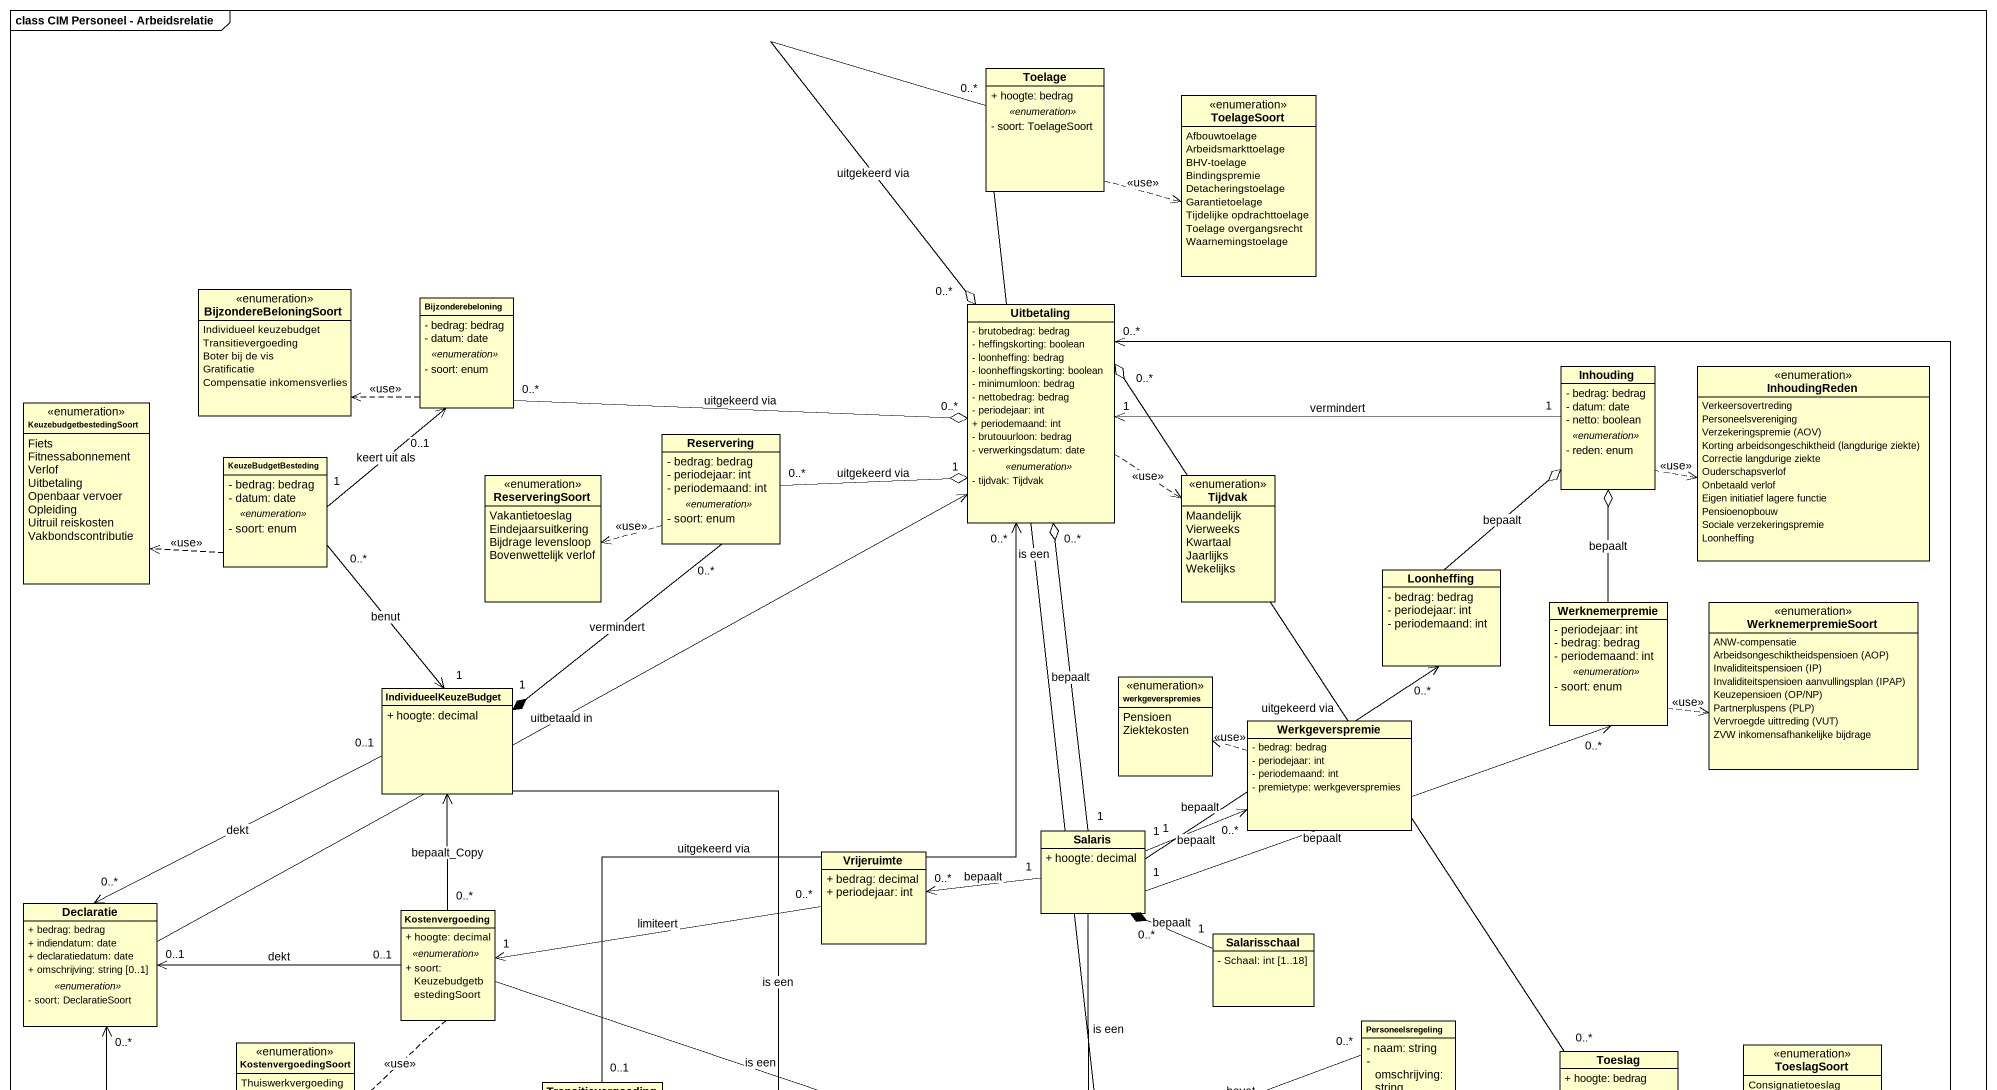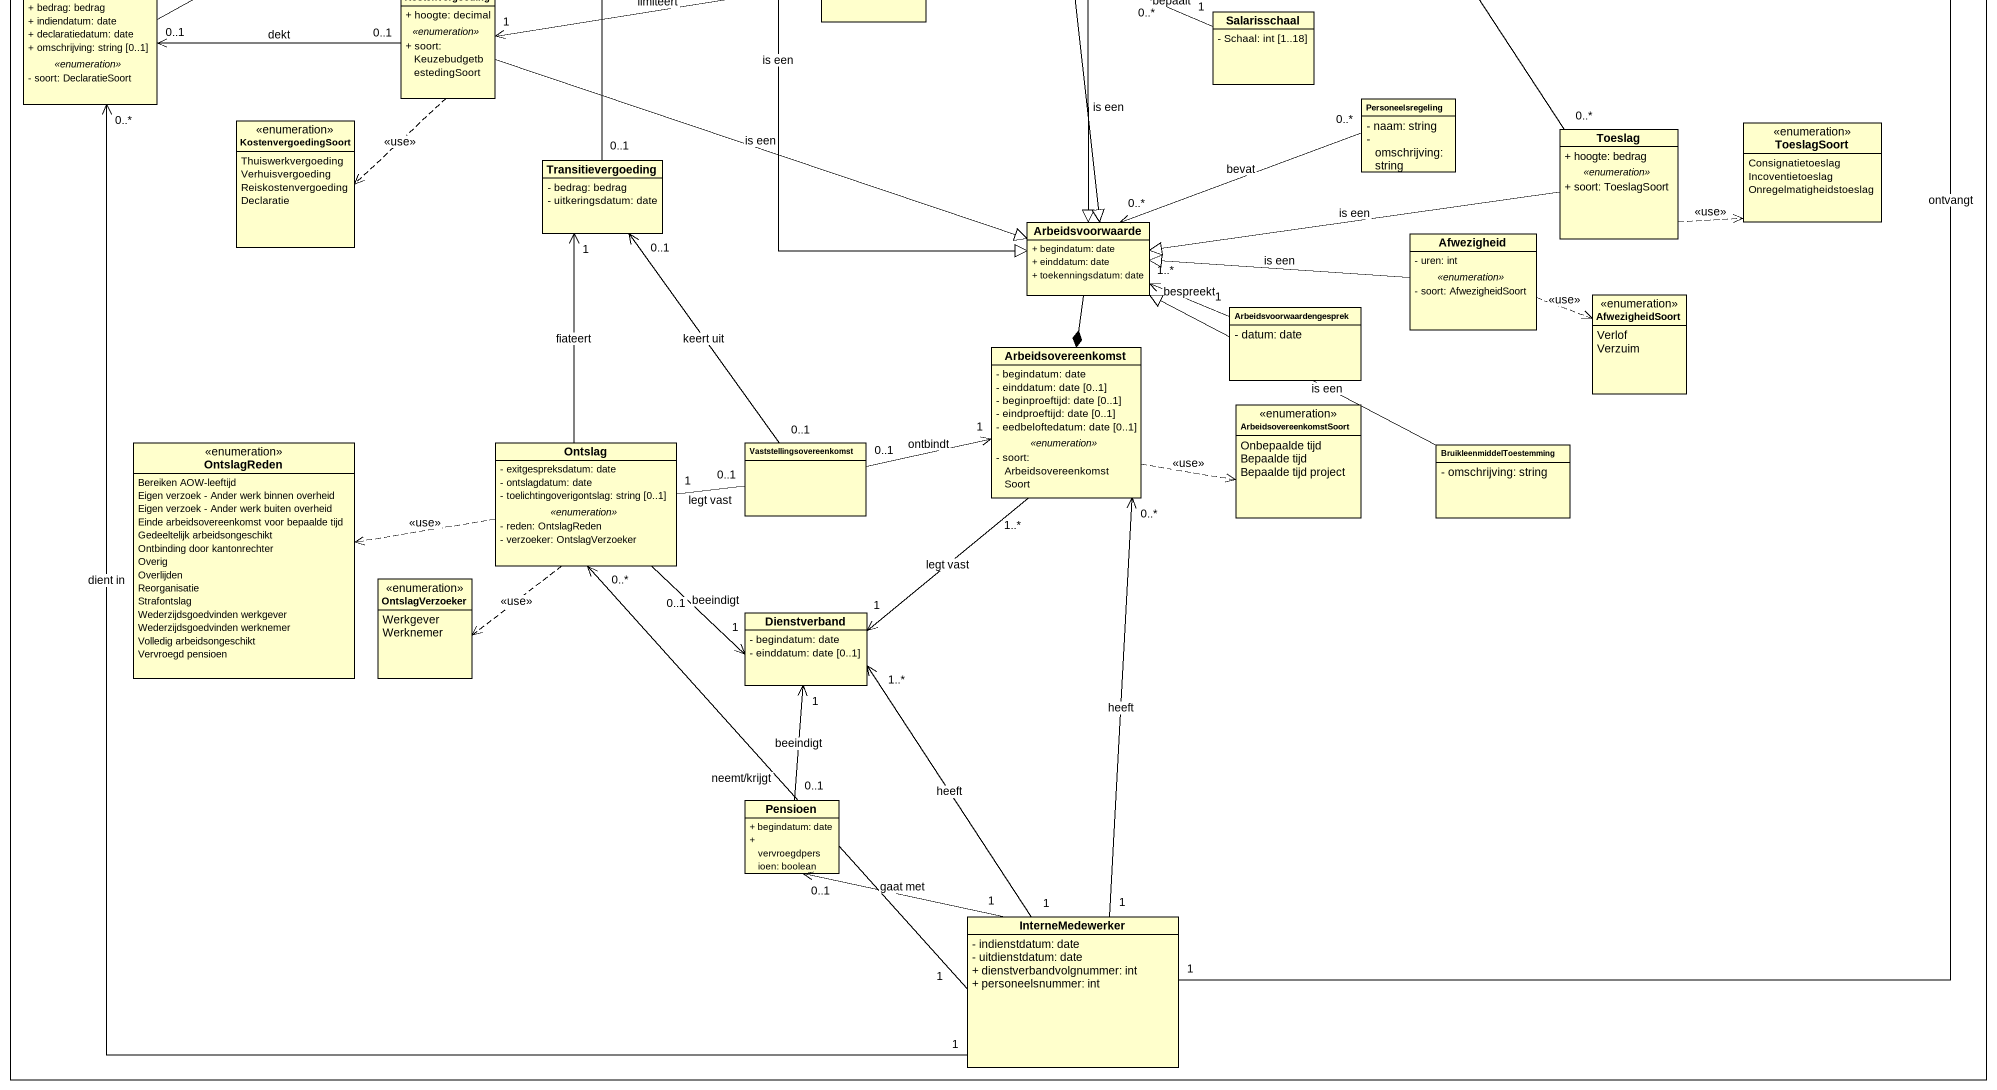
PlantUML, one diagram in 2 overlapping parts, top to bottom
@startuml
mainframe class CIM Personeel - Arbeidsrelatie
hide circle
hide empty members
skinparam classAttributeIconSize 0
class Toelage {
  + hoogte: bedrag
  .. <<enumeration>> ..
  - soort: ToelageSoort
}
enum ToelageSoort {
  Afbouwtoelage
  Arbeidsmarkttoelage
  BHV-toelage
  Bindingspremie
  Detacheringstoelage
  Garantietoelage
  Tijdelijke opdrachttoelage
  Toelage overgangsrecht
  Waarnemingstoelage
}
enum BijzondereBeloningSoort {
  Individueel keuzebudget
  Transitievergoeding
  Boter bij de vis
  Gratificatie
  Compensatie inkomensverlies
}
class Bijzonderebeloning {
  - bedrag: bedrag
  - datum: date
  .. <<enumeration>> ..
  - soort: enum
}
class Uitbetaling {
  - brutobedrag: bedrag
  - heffingskorting: boolean
  - loonheffing: bedrag
  - loonheffingskorting: boolean
  - minimumloon: bedrag
  - nettobedrag: bedrag
  - periodejaar: int
  + periodemaand: int
  - brutouurloon: bedrag
  - verwerkingsdatum: date
  .. <<enumeration>> ..
  - tijdvak: Tijdvak
}
class Inhouding {
  - bedrag: bedrag
  - datum: date
  - netto: boolean
  .. <<enumeration>> ..
  - reden: enum
}
enum InhoudingReden {
  Verkeersovertreding
  Personeelsvereniging
  {field} Verzekeringspremie (AOV)
  {field} Korting arbeidsongeschiktheid (langdurige ziekte)
  Correctie langdurige ziekte
  Ouderschapsverlof
  Onbetaald verlof
  Eigen initiatief lagere functie
  Pensioenopbouw
  Sociale verzekeringspremie
  Loonheffing
}
enum KeuzebudgetbestedingSoort {
  Fiets
  Fitnessabonnement
  Verlof
  Uitbetaling
  Openbaar vervoer
  Opleiding
  Uitruil reiskosten
  Vakbondscontributie
}
class KeuzeBudgetBesteding {
  - bedrag: bedrag
  - datum: date
  .. <<enumeration>> ..
  - soort: enum
}
enum ReserveringSoort {
  Vakantietoeslag
  Eindejaarsuitkering
  Bijdrage levensloop
  Bovenwettelijk verlof
}
class Reservering {
  - bedrag: bedrag
  - periodejaar: int
  - periodemaand: int
  .. <<enumeration>> ..
  - soort: enum
}
enum Tijdvak {
  Maandelijk
  Vierweeks
  Kwartaal
  Jaarlijks
  Wekelijks
}
class Loonheffing {
  - bedrag: bedrag
  - periodejaar: int
  - periodemaand: int
}
class Werknemerpremie {
  - periodejaar: int
  - bedrag: bedrag
  - periodemaand: int
  .. <<enumeration>> ..
  - soort: enum
}
enum WerknemerpremieSoort {
  ANW-compensatie
  {field} Arbeidsongeschiktheidspensioen (AOP)
  {field} Invaliditeitspensioen (IP)
  {field} Invaliditeitspensioen aanvullingsplan (IPAP)
  {field} Keuzepensioen (OP/NP)
  {field} Partnerpluspens (PLP)
  {field} Vervroegde uittreding (VUT)
  ZVW inkomensafhankelijke bijdrage
}
class IndividueelKeuzeBudget {
  + hoogte: decimal
}
enum werkgeverspremies {
  Pensioen
  Ziektekosten
}
class Werkgeverspremie {
  - bedrag: bedrag
  - periodejaar: int
  - periodemaand: int
  - premietype: werkgeverspremies
}
class Vrijeruimte {
  + bedrag: decimal
  + periodejaar: int
}
class Salaris {
  + hoogte: decimal
}
class Declaratie {
  + bedrag: bedrag
  + indiendatum: date
  + declaratiedatum: date
  + omschrijving: string [0..1]
  .. <<enumeration>> ..
  - soort: DeclaratieSoort
}
class Kostenvergoeding {
  + hoogte: decimal
  .. <<enumeration>> ..
  + soort: KeuzebudgetbestedingSoort
}
class Salarisschaal {
  - Schaal: int [1..18]
}
enum KostenvergoedingSoort {
  Thuiswerkvergoeding
  Verhuisvergoeding
  Reiskostenvergoeding
  Declaratie
}
class Personeelsregeling {
  - naam: string
  - omschrijving: string
}
enum ToeslagSoort {
  Consignatietoeslag
  Incoventietoeslag
  Onregelmatigheidstoeslag
}
class Transitievergoeding {
  - bedrag: bedrag
  - uitkeringsdatum: date
}
class Toeslag {
  + hoogte: bedrag
  .. <<enumeration>> ..
  + soort: ToeslagSoort
}
class Arbeidsvoorwaarde {
  + begindatum: date
  + einddatum: date
  + toekenningsdatum: date
}
class Afwezigheid {
  - uren: int
  .. <<enumeration>> ..
  - soort: AfwezigheidSoort
}
class Arbeidsvoorwaardengesprek {
  - datum: date
}
enum AfwezigheidSoort {
  Verlof
  Verzuim
}
class Arbeidsovereenkomst {
  - begindatum: date
  - einddatum: date [0..1]
  - beginproeftijd: date [0..1]
  - eindproeftijd: date [0..1]
  - eedbeloftedatum: date [0..1]
  .. <<enumeration>> ..
  - soort: ArbeidsovereenkomstSoort
}
enum ArbeidsovereenkomstSoort {
  Onbepaalde tijd
  Bepaalde tijd
  Bepaalde tijd project
}
enum OntslagReden {
  Bereiken AOW-leeftijd
  Eigen verzoek - Ander werk binnen overheid
  Eigen verzoek - Ander werk buiten overheid
  Einde arbeidsovereenkomst voor bepaalde tijd
  Gedeeltelijk arbeidsongeschikt
  Ontbinding door kantonrechter
  Overig
  Overlijden
  Reorganisatie
  Strafontslag
  Wederzijdsgoedvinden werkgever
  Wederzijdsgoedvinden werknemer
  Volledig arbeidsongeschikt
  Vervroegd pensioen
}
class Ontslag {
  - exitgespreksdatum: date
  - ontslagdatum: date
  - toelichtingoverigontslag: string [0..1]
  .. <<enumeration>> ..
  - reden: OntslagReden
  - verzoeker: OntslagVerzoeker
}
class Vaststellingsovereenkomst
class BruikleenmiddelToestemming {
  - omschrijving: string
}
enum OntslagVerzoeker {
  Werkgever
  Werknemer
}
class Dienstverband {
  - begindatum: date
  - einddatum: date [0..1]
}
class Pensioen {
  + begindatum: date
  + vervroegdpersioen: boolean
}
class InterneMedewerker {
  - indienstdatum: date
  - uitdienstdatum: date
  + dienstverbandvolgnummer: int
  + personeelsnummer: int
}
Toelage .right.> ToelageSoort : <<use>>
Toelage "0..*" --o "0..*" Uitbetaling : uitgekeerd via
Toelage --|> Arbeidsvoorwaarde : is een
Bijzonderebeloning .left.> BijzondereBeloningSoort : <<use>>
Bijzonderebeloning "0..*" -right-o "0..*" Uitbetaling : uitgekeerd via
Uitbetaling ..> Tijdvak : <<use>>
Uitbetaling <-left- Declaratie : uitbetaald in
Inhouding "1" -left-> "1" Uitbetaling : vermindert
Inhouding .right.> InhoudingReden : <<use>>
KeuzeBudgetBesteding "1" -up-> "0..1" Bijzonderebeloning : keert uit als
KeuzeBudgetBesteding .left.> KeuzebudgetbestedingSoort : <<use>>
KeuzeBudgetBesteding "0..*" --> "1" IndividueelKeuzeBudget : benut
Reservering "0..*" -right-o "1" Uitbetaling : uitgekeerd via
Reservering .left.> ReserveringSoort : <<use>>
Reservering "0..*" --* "1" IndividueelKeuzeBudget : vermindert
Loonheffing -up-o Inhouding : bepaalt
Werknemerpremie -up-o Inhouding : bepaalt
Werknemerpremie .right.> WerknemerpremieSoort : <<use>>
IndividueelKeuzeBudget "0..1" --> "0..*" Declaratie : dekt
IndividueelKeuzeBudget --|> Arbeidsvoorwaarde : is een
Werkgeverspremie .left.> werkgeverspremies : <<use>>
Salaris "1" -up-o "0..*" Uitbetaling : bepaalt
Salaris "1" -up-> "0..*" Loonheffing : bepaalt
Salaris "1" -right-> "0..*" Werknemerpremie : bepaalt
Salaris "1" -right-> "0..*" Werkgeverspremie : bepaalt
Salaris "1" -left-> "0..*" Vrijeruimte : bepaalt
Salaris --|> Arbeidsvoorwaarde : is een
Kostenvergoeding "0..*" -up-> IndividueelKeuzeBudget : bepaalt_Copy
Kostenvergoeding "1" <-right- "0..*" Vrijeruimte : limiteert
Kostenvergoeding "0..1" -left-> "0..1" Declaratie : dekt
Kostenvergoeding ..> KostenvergoedingSoort : <<use>>
Kostenvergoeding -right-|> Arbeidsvoorwaarde : is een
Salarisschaal "1" -left-* "0..*" Salaris : bepaalt
Transitievergoeding "0..1" -up-> "0..*" Uitbetaling : uitgekeerd via
Toeslag "0..*" -up-o "0..*" Uitbetaling : uitgekeerd via
Toeslag .right.> ToeslagSoort : <<use>>
Toeslag -left-|> Arbeidsvoorwaarde : is een
Arbeidsvoorwaarde "0..*" <-right- "0..*" Personeelsregeling : bevat
Arbeidsvoorwaarde --* Arbeidsovereenkomst
Afwezigheid -left-|> Arbeidsvoorwaarde : is een
Afwezigheid .right.> AfwezigheidSoort : <<use>>
Arbeidsvoorwaardengesprek "1" -left-> "1..*" Arbeidsvoorwaarde : bespreekt
Arbeidsovereenkomst .right.> ArbeidsovereenkomstSoort : <<use>>
Arbeidsovereenkomst "1..*" --> "1" Dienstverband : legt vast
Ontslag -up-> "1" Transitievergoeding : fiateert
Ontslag .left.> OntslagReden : <<use>>
Ontslag ..> OntslagVerzoeker : <<use>>
Ontslag "0..1" --> "1" Dienstverband : beeindigt
Vaststellingsovereenkomst "0..1" -up-> "0..1" Transitievergoeding : keert uit
Vaststellingsovereenkomst "0..1" -right-> "1" Arbeidsovereenkomst : ontbindt
Vaststellingsovereenkomst "0..1" -left- "1" Ontslag : legt vast
BruikleenmiddelToestemming -left-|> Arbeidsvoorwaarde : is een
Pensioen "0..1" -up-> "1" Dienstverband : beeindigt
InterneMedewerker "1" -up-> "0..*" Uitbetaling : ontvangt
InterneMedewerker "1" -up-> "0..*" Declaratie : dient in
InterneMedewerker "1" -up-> "0..*" Arbeidsovereenkomst : heeft
InterneMedewerker "1" -up-> "0..*" Ontslag : neemt/krijgt
InterneMedewerker "1" -up-> "1..*" Dienstverband : heeft
InterneMedewerker "1" -left-> "0..1" Pensioen : gaat met
@enduml
